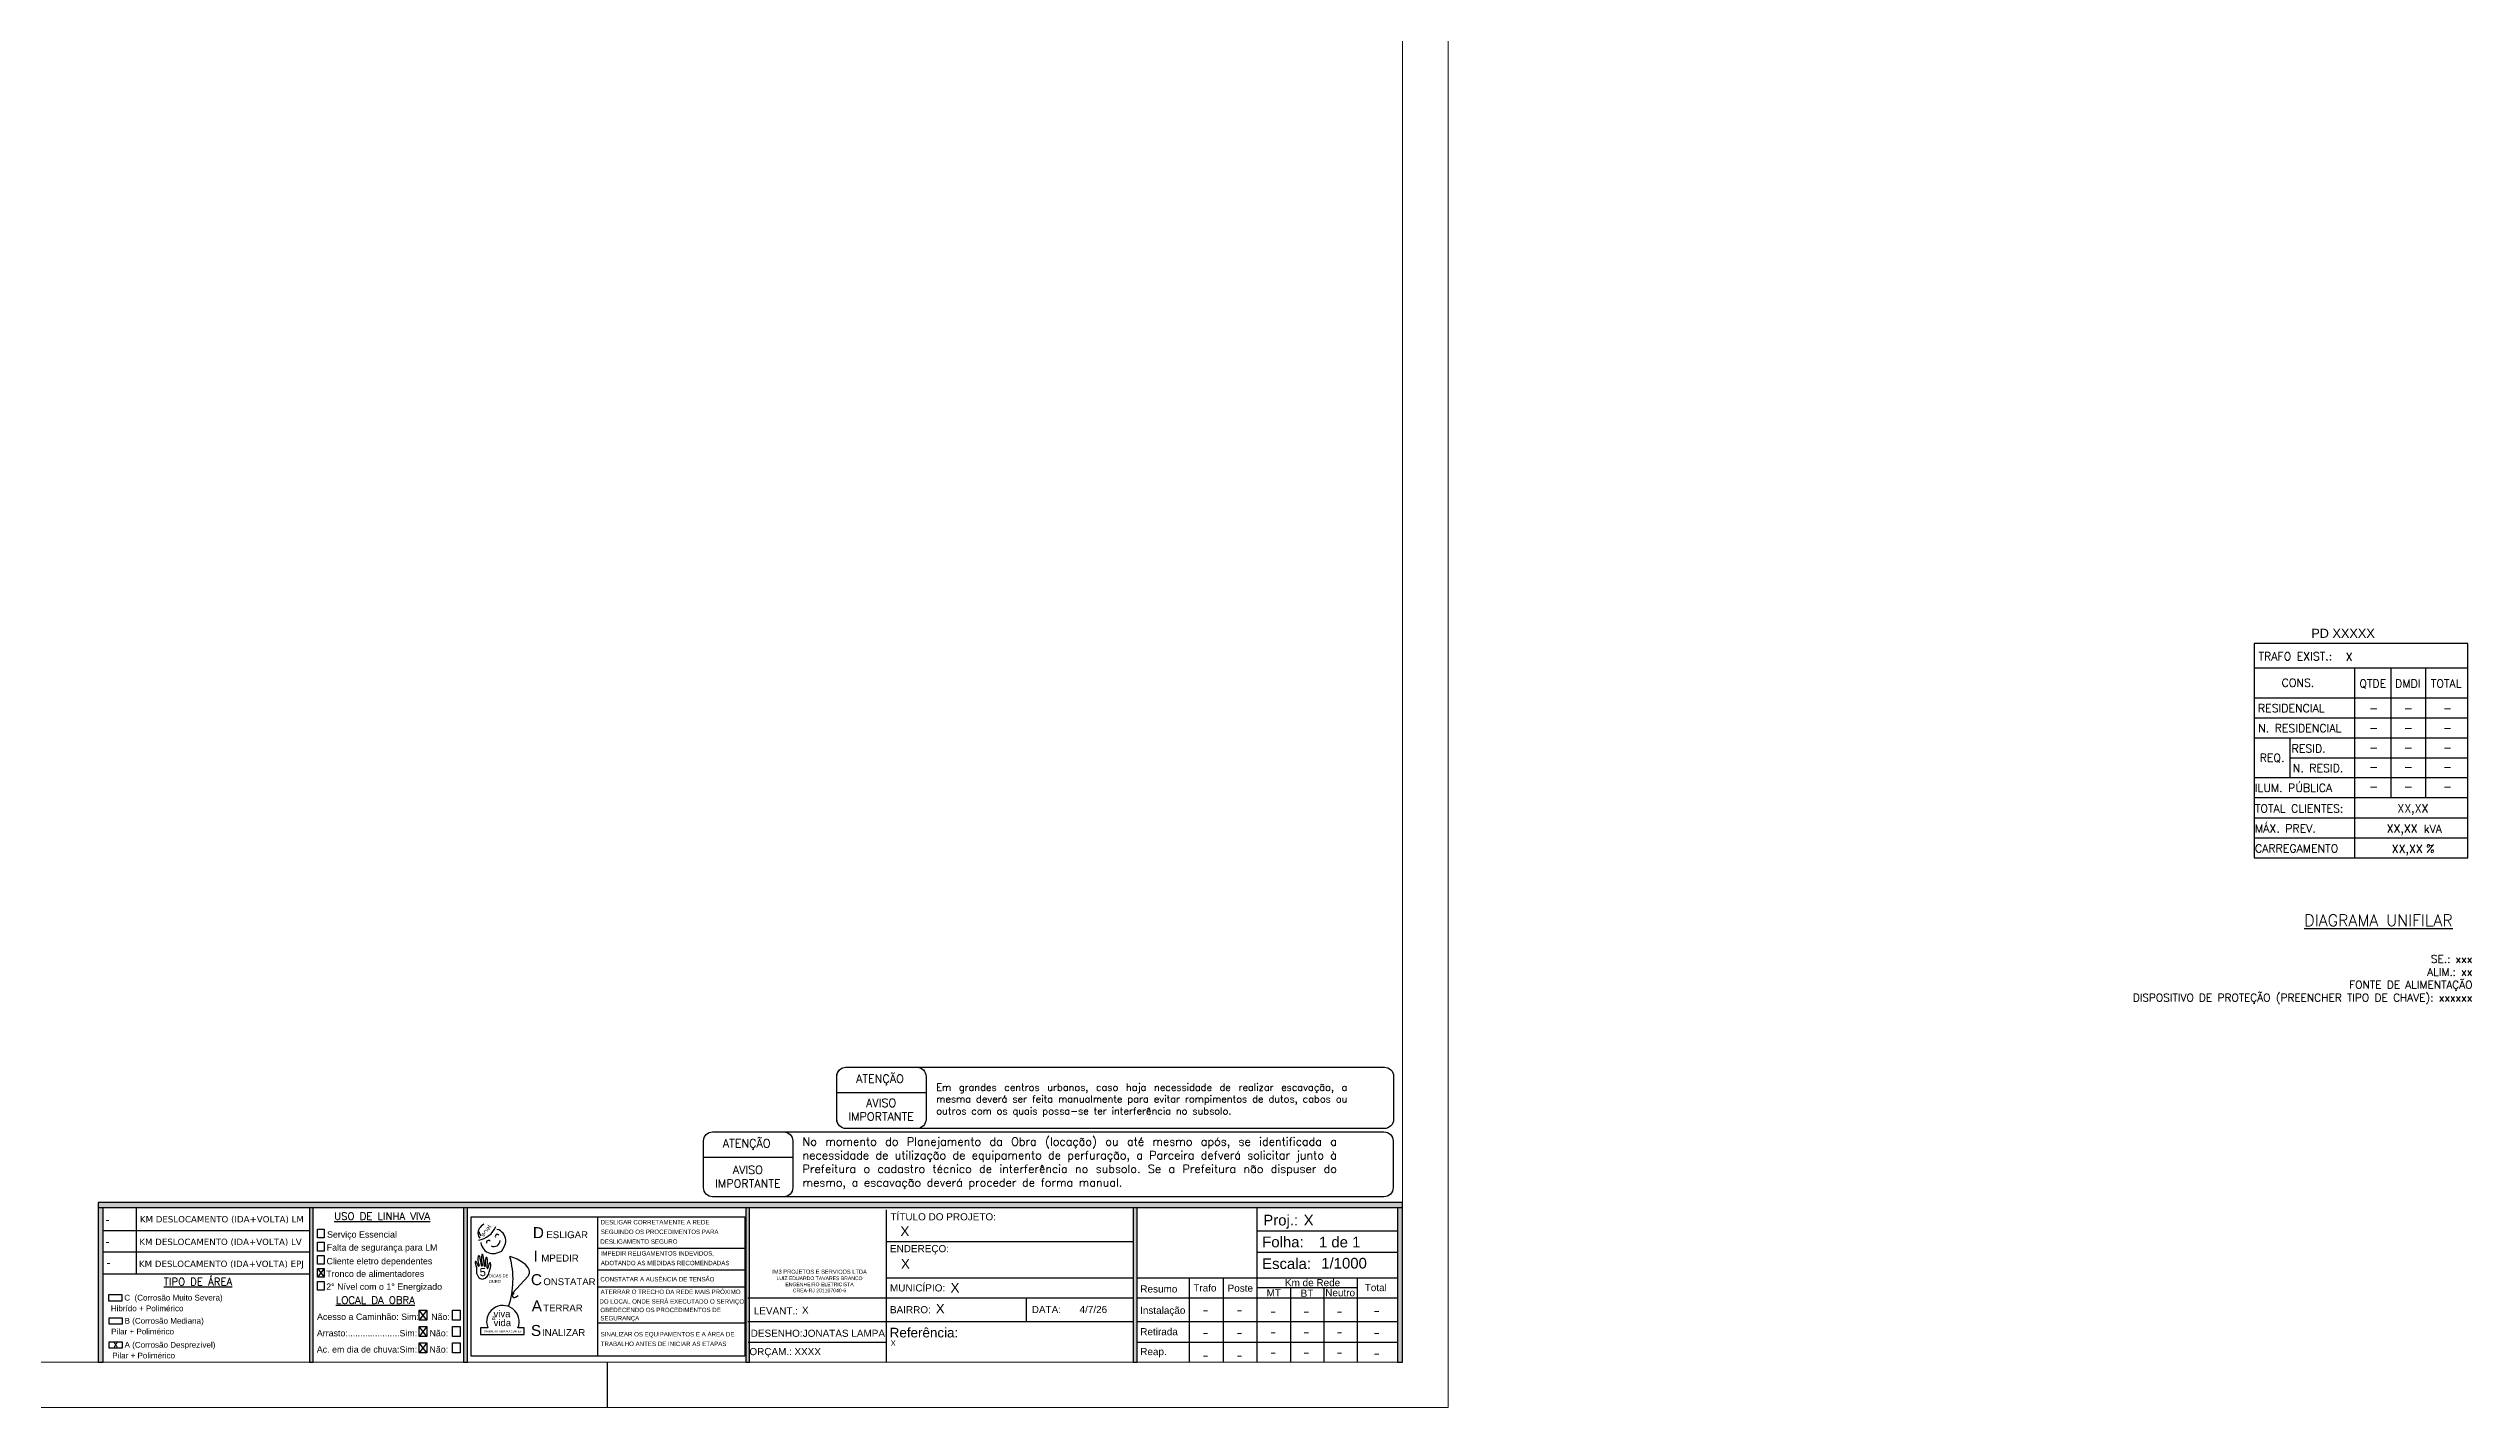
# Model space of a CAD drawing. Header units: millimetres. Extents: x 834033 to 836936, y 7531751 to 7534076.
# Drawn here: x 836026 to 836559, y 7532435 to 7532734 of the extents above; entities that cross this region are included whole.
import ezdxf
from ezdxf.enums import TextEntityAlignment as Align

# ---------------------------------------------------------------- set-up
doc = ezdxf.new("R2010")
doc.units = ezdxf.units.MM
doc.linetypes.add('LIN0', pattern=[0])
for name, color, linetype in [('CARIMBO', 90, 'Continuous'), ('DESENHO', 2, 'Continuous'), ('MARCAÇÕES', 1, 'Continuous'), ('TXT80B', 7, 'Continuous')]:
    doc.layers.add(name, color=color, linetype=linetype)
for name, color, linetype, lineweight in [('POSTE', 3, 'Continuous', 13), ('REDE BT', 2, 'Continuous', 15), ('REDE MT', 4, 'Continuous', 25)]:
    doc.layers.add(name, color=color, linetype=linetype, lineweight=lineweight)
doc.styles.add('ARIAL', font='arial.ttf', dxfattribs={"height": 1.6})
doc.styles.add('Nome.Projetada', font='verdana.ttf', dxfattribs={"height": 2})
doc.styles.add('REGUA100', font='ROMANS', dxfattribs={"height": 2.5})
doc.styles.add('REGUA120', font='ROMANS.SHX', dxfattribs={"height": 3})
doc.styles.add('ROMANS', font='ROMANS.shx', dxfattribs={"height": 1.8})
doc.styles.get("Standard").update_dxf_attribs({"font": 'arial.ttf'})

# ---------------------------------------------------------------- blocks, each defined once
blk = doc.blocks.new('data')
blk.add_attdef('DATA', text='', height=1.56).set_placement((0, 0), align=Align.MIDDLE_CENTER)

msp = doc.modelspace()

# ---------------------------------------------------------------- hatches: boundary and pattern name
h = msp.add_hatch(color=256)
h.dxf.hatch_style = 1
h.paths.add_polyline_path([(836323.883, 7532479.396), (836322.75, 7532479.396), (836322.75, 7532445.421), (836323.883, 7532445.421)])
h.paths.add_polyline_path([(836265.463, 7532479.396), (836264.613, 7532479.396), (836264.613, 7532445.421), (836265.463, 7532445.421)])
h.paths.add_polyline_path([(836180.206, 7532479.396), (836179.356, 7532479.396), (836179.356, 7532445.421), (836180.206, 7532445.421)])
h.paths.add_polyline_path([(836118.128, 7532479.396), (836117.278, 7532479.396), (836117.278, 7532445.421), (836118.128, 7532445.421)])
h.paths.add_polyline_path([(836084.222, 7532479.396), (836083.372, 7532479.396), (836083.372, 7532445.421), (836084.222, 7532445.421)])
h.paths.add_polyline_path([(836038.015, 7532479.396), (836036.883, 7532479.396), (836036.883, 7532445.421), (836038.015, 7532445.421)])
h.paths.add_polyline_path([(836323.883, 7532480.529), (836036.883, 7532480.529), (836036.883, 7532479.396), (836038.015, 7532479.396), (836323.883, 7532479.396)])
at = {"ltscale": 0.15}
h = msp.add_hatch(color=8, dxfattribs=at)
h.dxf.hatch_style = 1
h.paths.add_polyline_path([(836121.876, 7532473.791, 0.0081441), (836121.865, 7532473.797), (836121.623, 7532473.487), (836121.717, 7532473.414), (836121.96, 7532473.725)])
h.paths.add_polyline_path([(836121.782, 7532474.173), (836121.708, 7532474.077), (836122.037, 7532473.821), (836122.111, 7532473.916)])
h.paths.add_polyline_path([(836122.914, 7532475.141), (836122.671, 7532474.83), (836122.765, 7532474.756), (836123.008, 7532475.067)])
h.paths.add_polyline_path([(836122.617, 7532475.661), (836122.547, 7532475.572), (836122.862, 7532475.327), (836122.931, 7532475.416)])
at = {"ltscale": 0.15, "true_color": 0x105689}
h = msp.add_hatch(color=146, dxfattribs=at)
h.dxf.hatch_style = 1
h.paths.add_polyline_path([(836122.715, 7532474.42), (836122.726, 7532474.529, -1.2195299), (836122.844, 7532475.052), (836122.913, 7532475.139, 1.2499569)])
at = {"ltscale": 0.15, "true_color": 0xadddf7}
h = msp.add_hatch(color=141, dxfattribs=at)
h.dxf.hatch_style = 1
h.paths.add_polyline_path([(836123.113, 7532474.847), (836123.005, 7532474.832, -0.453623), (836122.726, 7532474.529), (836122.715, 7532474.42, 0.4630284)])
at = {"ltscale": 0.15}
h = msp.add_hatch(color=3, dxfattribs=at)
h.dxf.hatch_style = 1
h.paths.add_polyline_path([(836122.932, 7532475.417), (836122.862, 7532475.327), (836123.177, 7532475.081, 0.1656475), (836123.245, 7532475.057), (836123.381, 7532475.056), (836123.381, 7532475.169), (836123.286, 7532475.17, -0.1656475), (836123.219, 7532475.193)])
h = msp.add_hatch(color=1, dxfattribs=at)
h.dxf.hatch_style = 1
h.paths.add_polyline_path([(836122.065, 7532473.504), (836121.957, 7532473.489, -3.7448035), (836121.796, 7532473.709), (836121.865, 7532473.797, 4.0665835)])
h = msp.add_hatch(color=6, dxfattribs=at)
h.dxf.hatch_style = 1
h.paths.add_polyline_path([(836121.839, 7532474.128), (836122.012, 7532473.993, -0.9051269), (836122.294, 7532474.365), (836122.36, 7532474.451, 0.6571124)])
h = msp.add_hatch(color=8, dxfattribs=at)
h.dxf.hatch_style = 1
h.paths.add_polyline_path([(836122.397, 7532474.426), (836122.324, 7532474.332), (836122.648, 7532474.079), (836122.721, 7532474.173)])

# ---------------------------------------------------------------- linework, layer by layer
for p, q in [((836199.401, 7532504.69, 0), (836219.03, 7532504.69, 0)), ((836170.08, 7532490.485, 0), (836189.709, 7532490.485, 0)), ((836045.235, 7532479.396, 0), (836045.238, 7532474.339, 0)), ((836210.277, 7532478.906, -0.001), (836210.277, 7532445.421, -0.001)), ((836291.835, 7532479.396, 0), (836291.835, 7532445.421, 0)), ((836083.372, 7532469.57, 0), (836038.015, 7532469.57, 0)), ((836045.238, 7532474.339, 0), (836045.238, 7532469.57, 0)), ((836045.238, 7532469.57, 0), (836045.238, 7532464.801)), ((836125.673, 7532469.769), (836124.601, 7532469.405)), ((836125.673, 7532469.769), (836126.239, 7532470.751)), ((836210.277, 7532471.962, -0.001), (836264.613, 7532471.962, -0.001)), ((836291.835, 7532474.275, 0), (836322.75, 7532474.275, 0)), ((836291.835, 7532469.569, 0), (836322.75, 7532469.569, 0)), ((836323.883, 7532474.275, 0), (836323.916, 7532474.275, 0)), ((836323.883, 7532469.569, 0), (836323.916, 7532469.569, 0)), ((836038.015, 7532464.801, 0), (836083.372, 7532464.801, 0)), ((836120.112, 7532466.294), (836120.112, 7532465.298)), ((836122.755, 7532466.667), (836122.652, 7532466.077)), ((836127.483, 7532468.584), (836127.555, 7532468.65)), ((836131.489, 7532464.305), (836128.073, 7532460.587)), ((836128.073, 7532460.587), (836128.08, 7532460.539)), ((836128.08, 7532460.539), (836128.267, 7532460.619)), ((836128.32, 7532460.521), (836128.177, 7532460.427)), ((836128.267, 7532460.619), (836128.32, 7532460.521)), ((836128.735, 7532459.67), (836129.273, 7532460.065)), ((836264.613, 7532459.505, 0), (836179.841, 7532459.505, 0)), ((836264.613, 7532463.884, 0), (836210.277, 7532463.884, 0)), ((836241.071, 7532459.505, 0), (836241.071, 7532454.233, 0)), ((836322.75, 7532463.884, 0), (836265.463, 7532463.884, 0)), ((836322.75, 7532459.505, 0), (836265.463, 7532459.505, 0)), ((836276.961, 7532463.884, 0), (836276.961, 7532445.421, 0)), ((836284.398, 7532463.884, 0), (836284.398, 7532445.421, 0)), ((836291.835, 7532461.784, 0), (836313.851, 7532461.784, 0)), ((836299.21, 7532461.784, 0), (836299.21, 7532445.421, 0)), ((836306.53, 7532461.784, 0), (836306.53, 7532445.421, 0)), ((836313.851, 7532463.884, 0), (836313.851, 7532445.421, 0)), ((836107.488, 7532456.854), (836109.229, 7532456.854)), ((836107.488, 7532454.648), (836107.488, 7532456.854)), ((836109.229, 7532454.648), (836107.488, 7532454.648)), ((836109.229, 7532456.854), (836109.229, 7532454.648)), ((836114.823, 7532456.854), (836116.564, 7532456.854)), ((836114.823, 7532454.648), (836114.823, 7532456.854)), ((836116.564, 7532454.648), (836114.823, 7532454.648)), ((836116.564, 7532456.854), (836116.564, 7532454.648)), ((836264.613, 7532454.233, 0), (836179.857, 7532454.233, 0)), ((836322.75, 7532454.233, 0), (836265.463, 7532454.233, 0)), ((836121.003, 7532452.953), (836121.003, 7532451.499)), ((836122.622, 7532452.953), (836121.003, 7532452.953)), ((836121.003, 7532451.499), (836130.658, 7532451.499)), ((836130.658, 7532452.918), (836129.259, 7532452.918)), ((836130.658, 7532451.499), (836130.658, 7532452.918)), ((836210.277, 7532449.703, 0), (836179.879, 7532449.703, 0)), ((836322.75, 7532449.703, 0), (836265.463, 7532449.703, 0)), ((836323.921, 7532449.703, 0), (836323.883, 7532449.703, 0))]:
    msp.add_line(p, q)
at = {"ltscale": 2.5}
msp.add_line((836038.061, 7532474.334, 0), (836083.372, 7532474.367, 0), dxfattribs=at)
at = {"color": 1}
for p, q in [((836085.134, 7532466.027), (836086.647, 7532464.11)), ((836086.647, 7532466.027), (836085.134, 7532464.11)), ((836109.229, 7532456.854), (836107.488, 7532454.648)), ((836109.229, 7532454.648), (836107.488, 7532456.854)), ((836109.229, 7532451.037), (836107.488, 7532453.243)), ((836109.229, 7532453.243), (836107.488, 7532451.037)), ((836109.229, 7532447.423), (836107.488, 7532449.629)), ((836109.229, 7532449.629), (836107.488, 7532447.423))]:
    msp.add_line(p, q, dxfattribs=at)
at = {"linetype": 'Continuous'}
msp.add_line((836148.883, 7532445.421), (836148.883, 7532435.421), dxfattribs=at)
at = {"elevation": 0}
for points in [[(836199.401, 7532508.255, -0.4142136), (836201.401, 7532510.255), (836319.892, 7532510.255, -0.4142136), (836321.892, 7532508.255), (836321.892, 7532498.785, -0.4142136), (836319.892, 7532496.785), (836201.401, 7532496.785, -0.4142136), (836199.401, 7532498.785)], [(836219.03, 7532498.785, -0.4142136), (836217.03, 7532496.785), (836201.417, 7532496.785, -0.4142136), (836199.417, 7532498.785), (836199.417, 7532508.247, -0.4142136), (836201.417, 7532510.247), (836217.03, 7532510.247, -0.4142136), (836219.03, 7532508.247)], [(836170.08, 7532494.05, -0.4142136), (836172.08, 7532496.05), (836319.785, 7532496.05, -0.4142136), (836321.785, 7532494.05), (836321.785, 7532483.781, -0.4142136), (836319.785, 7532481.781), (836172.08, 7532481.781, -0.4142136), (836170.08, 7532483.781)], [(836189.709, 7532483.781, -0.4142136), (836187.709, 7532481.781), (836172.096, 7532481.781, -0.4142136), (836170.096, 7532483.781), (836170.096, 7532494.042, -0.4142136), (836172.096, 7532496.042), (836187.709, 7532496.042, -0.4142136), (836189.709, 7532494.042)]]:
    msp.add_lwpolyline(points, format="xyb", close=True, dxfattribs=at)
for points in [[(836323.883, 7532480.529), (836036.883, 7532480.529)], [(836036.883, 7532480.529), (836036.883, 7532445.421), (836038.015, 7532445.421), (836038.015, 7532479.396)], [(836322.75, 7532479.396), (836322.75, 7532445.421), (836323.883, 7532445.421), (836323.883, 7532480.529)], [(836036.883, 7532479.396), (836323.883, 7532479.396)], [(836083.372, 7532479.396), (836083.372, 7532445.421), (836084.222, 7532445.421), (836084.222, 7532479.396)], [(836117.278, 7532479.396), (836117.278, 7532445.421), (836118.128, 7532445.421), (836118.128, 7532479.396)], [(836179.356, 7532479.396), (836179.356, 7532445.421), (836180.206, 7532445.421), (836180.206, 7532479.396)], [(836264.613, 7532479.396), (836264.613, 7532445.421), (836265.463, 7532445.421), (836265.463, 7532479.396)]]:
    msp.add_lwpolyline(points)
for points in [[(836085.134, 7532474.622), (836086.647, 7532474.622), (836086.647, 7532472.705), (836085.134, 7532472.705)], [(836085.134, 7532471.757), (836086.647, 7532471.757), (836086.647, 7532469.84), (836085.134, 7532469.84)], [(836085.134, 7532468.892), (836086.647, 7532468.892), (836086.647, 7532466.975), (836085.134, 7532466.975)], [(836085.134, 7532466.027), (836086.647, 7532466.027), (836086.647, 7532464.11), (836085.134, 7532464.11)], [(836085.134, 7532463.162), (836086.647, 7532463.162), (836086.647, 7532461.245), (836085.134, 7532461.245)], [(836107.488, 7532453.243), (836109.229, 7532453.243), (836109.229, 7532451.037), (836107.488, 7532451.037)], [(836107.488, 7532449.629), (836109.229, 7532449.629), (836109.229, 7532447.423), (836107.488, 7532447.423)], [(836114.823, 7532453.243), (836116.564, 7532453.243), (836116.564, 7532451.037), (836114.823, 7532451.037)], [(836114.823, 7532449.629), (836116.564, 7532449.629), (836116.564, 7532447.423), (836114.823, 7532447.423)]]:
    msp.add_lwpolyline(points, close=True)
at = {"ltscale": 5}
for points in [[(836039.274, 7532460.245), (836042.117, 7532460.245), (836042.117, 7532458.825), (836039.274, 7532458.825)], [(836039.353, 7532455.156), (836042.196, 7532455.156), (836042.196, 7532453.736), (836039.353, 7532453.736)], [(836039.346, 7532449.876), (836042.189, 7532449.876), (836042.189, 7532448.456), (836039.346, 7532448.456)]]:
    msp.add_lwpolyline(points, close=True, dxfattribs=at)
for centre, radius, start, end in [((836122.073, 7532473.809), 1.66, 144.80643, 225.16056), ((836119.816, 7532477.152), 4.966, 278.64787, 337.29534), ((836124.886, 7532471.594), 5.239, 127.00648, 142.73951), ((836123.901, 7532472.01), 2.704, 5.07898, 74.01577), ((836121.777, 7532473.971), 1.049, 174.30811, 228.40065), ((836123.82, 7532471.943), 2.704, 184.77575, 253.71254), ((836122.775, 7532471.737), 0.443, 41.28747, 199.91806), ((836123.724, 7532472.253), 2.979, 257.15892, 287.11828), ((836123.959, 7532472.19), 1.367, 242.94779, 358.04209), ((836124.705, 7532473.058), 0.443, 41.28747, 199.91806), ((836123.616, 7532472.164), 2.979, 331.67324, 1.6326), ((836119.957, 7532467.429), 0.134, 34.54355, 187.36917), ((836124.145, 7532467.97), 4.357, 187.36917, 201.88252), ((836116.628, 7532465.137), 4.174, 19.87877, 34.54355), ((836119.973, 7532466.294), 0.139, 0, 21.88252), ((836122.349, 7532465.489), 2.246, 184.87321, 218.175), ((836124.315, 7532468.052), 3.874, 169.95432, 201.72241), ((836120.637, 7532468.704), 0.139, 9.82437, 169.95432), ((836120.631, 7532466.596), 0.087, 207.07627, 14.4208), ((836121.381, 7532464.636), 0.96, 213.89185, 274.44261), ((836139.688, 7532472.003), 19.196, 189.82437, 196.38122), ((836127.022, 7532468.046), 5.771, 170.02222, 194.06747), ((836121.345, 7532466.624), 0.0818, 205.17008, 14.0015), ((836121.443, 7532469.018), 0.108, 12.69902, 164.78281), ((836121.178, 7532465.377), 1.72, 279.26807, 356.59746), ((836083.013, 7532462.342), 39.112, 6.10148, 9.86325), ((836121.983, 7532466.514), 0.0805, 190.9033, 356.4052), ((836132.281, 7532467.359), 10.253, 178.0401, 184.75426), ((836123.703, 7532467.6), 1.672, 153.77632, 176.24737), ((836122.346, 7532468.268), 0.16, 2.63393, 153.77632), ((836102.81, 7532467.369), 19.718, 356.35086, 2.63393), ((836122.571, 7532466.103), 0.0848, 172.56659, 342.22682), ((836123.919, 7532466.494), 1.176, 143.26626, 171.51546), ((836123.034, 7532465.266), 0.139, 161.8584, 176.59746), ((836131.125, 7532462.615), 8.654, 157.3655, 161.8584), ((836123.097, 7532467.108), 0.15, 26.84672, 143.69559), ((836121.436, 7532466.692), 1.859, 336.30987, 15.08687), ((836109.519, 7532463.579), 18.649, 341.4351, 15.56765), ((836124.008, 7532457.823), 11.392, 55.24981, 71.8614), ((836128.674, 7532464.463), 3.278, 21.69655, 56.10148), ((836130.297, 7532465.21), 1.496, 322.80624, 18.11127), ((836128.494, 7532460.059), 0.486, 130.73643, 250.89457), ((836128.471, 7532460.001), 0.424, 251.21168, 308.54897), ((836125.948, 7532454.284), 3.582, 337.58291, 201.81747)]:
    msp.add_arc(centre, radius, start, end)
at = {"layer": 'CARIMBO', "linetype": 'ByBlock'}
for p, q in [((836558.259, 7532598.032), (836511.231, 7532598.032)), ((836533.374, 7532556.462), (836533.374, 7532598.032)), ((836541.315, 7532598.032), (836541.315, 7532569.5)), ((836548.931, 7532598.032), (836548.931, 7532569.5)), ((836558.259, 7532591.447), (836511.231, 7532591.447)), ((836558.259, 7532587.058), (836511.231, 7532587.058)), ((836558.259, 7532582.668), (836511.231, 7532582.668)), ((836519.085, 7532582.668), (836519.085, 7532573.889)), ((836558.259, 7532573.889), (836511.231, 7532573.889)), ((836558.259, 7532569.5), (836511.231, 7532569.5)), ((836511.231, 7532560.721), (836558.259, 7532560.721))]:
    msp.add_line(p, q, dxfattribs=at)
at = {"layer": 'CARIMBO'}
for p, q in [((836118.97, 7532477.361), (836179.17, 7532477.361)), ((836118.97, 7532446.687), (836118.97, 7532477.361)), ((836146.778, 7532477.314), (836146.778, 7532446.687)), ((836179.17, 7532477.361), (836179.17, 7532446.687)), ((836146.778, 7532470.5), (836179.17, 7532470.5)), ((836146.778, 7532465.719), (836179.17, 7532465.719)), ((836146.778, 7532461.995), (836179.17, 7532461.995)), ((836146.778, 7532454.061), (836179.17, 7532454.061)), ((836179.17, 7532446.687), (836118.97, 7532446.687))]:
    msp.add_line(p, q, dxfattribs=at)
at = {"layer": 'CARIMBO', "linetype": 'ByBlock'}
msp.add_lwpolyline([(836558.259, 7532603.432), (836511.231, 7532603.432), (836511.231, 7532556.331), (836558.259, 7532556.331)], close=True, dxfattribs=at)
for points in [[(836519.085, 7532578.279), (836558.259, 7532578.279)], [(836511.231, 7532565.11), (836558.259, 7532565.11)]]:
    msp.add_lwpolyline(points, dxfattribs=at)
at = {"layer": 'POSTE'}
for p, q in [((836333.883, 7532435.421), (836333.883, 7533045.421)), ((836323.883, 7532445.421), (836036.883, 7532445.421)), ((835492.883, 7532435.421), (836333.883, 7532435.421))]:
    msp.add_line(p, q, dxfattribs=at)
at = {"layer": 'POSTE', "linetype": 'Continuous'}
msp.add_line((836323.883, 7533035.421), (836323.883, 7532445.421), dxfattribs=at)
at = {"layer": 'POSTE', "linetype": 'LIN0'}
msp.add_line((836323.883, 7532445.421), (835517.883, 7532445.421), dxfattribs=at)

# ---------------------------------------------------------------- block references
msp.add_blockref('data', (836255.848, 7532456.984, 0)).add_auto_attribs({'DATA': '4/7/26'})

# ---------------------------------------------------------------- texts
at = {"ltscale": 2, "style": 'Nome.Projetada'}
for s, height, p in [('-', 1.803, (836038.498, 7532475.856, 0)), ('KM DESLOCAMENTO (IDA+VOLTA) LM', 1.38486, (836046.083, 7532476.145, 0)), ('-', 1.803, (836038.498, 7532471.033, 0)), ('KM DESLOCAMENTO (IDA+VOLTA) LV', 1.38486, (836045.961, 7532471.164, 0)), ('-', 1.803, (836038.711, 7532466.439, 0)), ('KM DESLOCAMENTO (IDA+VOLTA) EPJ', 1.38486, (836045.879, 7532466.328, 0))]:
    msp.add_text(s, height=height, dxfattribs=at).set_placement(p)
for s, height, p in [('TÍTULO DO PROJETO:', 1.56492, (836211.218, 7532476.59)), ('X ', 2.1126, (836213.392, 7532473.134)), ('X', 2.347, (836302.115, 7532475.463, -0.001)), ('Serviço Essencial', 1.39434, (836087.254, 7532472.789)), ('Falta de segurança para LM', 1.39434, (836087.183, 7532469.922)), ('ENDEREÇO:', 1.5649, (836211.101, 7532469.587)), ('Folha: ', 2.3474, (836292.992, 7532470.657)), ('1 de 1', 2.3474, (836305.477, 7532470.641)), ('Tronco de alimentadores', 1.39434, (836087.085, 7532464.146)), ('Cliente eletro dependentes', 1.39434, (836087.139, 7532466.912)), ('X ', 2.1126, (836213.508, 7532465.943)), ('Escala:', 2.3474, (836292.978, 7532465.885)), ('1/1000', 2.3474, (836305.984, 7532465.987)), ('C  (Corrosão Muito Severa)', 1.26759, (836042.644, 7532458.95)), ('2° Nível com o 1° Energizado', 1.39434, (836087.074, 7532461.306)), ('MUNICÍPIO:', 1.5649, (836211.101, 7532460.95)), ('X ', 2.1126, (836224.422, 7532460.705)), ('Resumo', 1.5649, (836266.185, 7532460.719)), ('Trafo', 1.5649, (836277.837, 7532460.947)), ('Poste', 1.5649, (836285.383, 7532460.887)), ('MT', 1.5649, (836293.953, 7532459.865)), ('Km de Rede', 1.5649, (836298.002, 7532462.102)), ('BT', 1.5649, (836301.457, 7532459.769)), ('Neutro', 1.5649, (836306.866, 7532459.89)), ('Total', 1.5649, (836315.548, 7532461.018)), ('Hibrído + Polimérico', 1.26759, (836039.683, 7532456.594)), ('B (Corrosão Mediana)', 1.26759, (836042.723, 7532453.861)), ('Acesso a Caminhão: Sim:     Não:', 1.39434, (836085.053, 7532454.691)), ('BAIRRO:', 1.5649, (836211.099, 7532456.155)), ('X ', 2.1126, (836221.187, 7532456.108)), ('DATA:', 1.5649, (836242.302, 7532456.186)), ('Instalação', 1.5649, (836266.128, 7532456.015)), ('Pilar + Polimérico', 1.26759, (836039.762, 7532451.505)), ('A (Corrosão Desprezível)', 1.26759, (836042.716, 7532448.581)), ('Ac. em dia de chuva:Sim:     Não:', 1.39434, (836085.002, 7532447.493)), ('Arrasto:.....................Sim:     Não:', 1.39434, (836085.013, 7532451.076)), ('Referência:', 2.11264, (836211.035, 7532450.841)), ('Reap.', 1.5649, (836266.162, 7532446.943)), ('Retirada', 1.5649, (836266.17, 7532451.32)), ('Pilar + Polimérico', 1.26759, (836039.992, 7532446.225))]:
    msp.add_text(s, height=height).set_placement(p)
at = {"linetype": 'Continuous'}
msp.add_text('5', height=1.787, dxfattribs=at).set_placement((836120.828, 7532464.313))
at = {"style": 'ARIAL'}
for s, height, p in [('LEVANT.:', 1.5649, (836181.137, 7532455.912, 0)), ('X', 1.565, (836191.73, 7532456.057, 0.001)), ('ORÇAM.:', 1.5649, (836180.177, 7532446.938, 0)), ('DESENHO:', 1.5649, (836180.464, 7532450.973, 0)), ('XXXX', 1.5649, (836190.082, 7532446.943, 0)), ('JONATAS LAMPA', 1.56492, (836191.911, 7532450.969, 0.001))]:
    msp.add_text(s, height=height, dxfattribs=at).set_placement(p)
at = {"style": 'REGUA100'}
for p in [(836280.512, 7532456.184), (836288.012, 7532456.184), (836295.391, 7532455.862, 0), (836302.691, 7532455.862, 0), (836309.991, 7532455.862, 0), (836318.182, 7532456.05, 0), (836280.512, 7532451.184), (836288.012, 7532451.184), (836295.391, 7532451.362, 0), (836302.691, 7532451.362, 0), (836309.991, 7532451.362, 0), (836318.182, 7532451.189, 0), (836280.512, 7532446.184), (836288.012, 7532446.184), (836295.391, 7532446.862, 0), (836302.691, 7532446.862, 0), (836309.991, 7532446.862, 0), (836318.182, 7532446.66, 0)]:
    msp.add_text('-', height=1.192, dxfattribs=at).set_placement(p, align=Align.CENTER)
at = {"char_height": 1.8, "attachment_point": 1, "style": 'ROMANS'}
for insert in [(836203.646, 7532508.636, 0), (836174.325, 7532494.431, 0)]:
    msp.add_mtext('ATENÇÃO', dxfattribs=dict(at, insert=insert))
at = {"char_height": 1.56492, "attachment_point": 1}
for s, insert, width, style in [('\\pxqd;Em grandes centros urbanos, caso haja necessidade de realizar escavação, a mesma deverá ser feita manualmente para evitar rompimentos de dutos, cabos ou outros com os quais possa-se ter interferência no subsolo.', (836221.291, 7532506.656, 0), 97.98412, 'ROMANS'), ('\\pxqc;{\\H0.57511x;IM3 PROJETOS E SERVICOS LTDA}\\P{\\H0.51121x;LUIZ EDUARDO TAVARES BRANCO\\PENGENHEIRO ELETRICISTA\\PCREA-RJ 201107040-6}', (836174.436, 7532465.74, 0), 42.32693, 'ARIAL')]:
    msp.add_mtext(s, dxfattribs=dict(at, insert=insert, width=width, style=style))
at = {"char_height": 1.8, "attachment_point": 1, "style": 'ROMANS'}
for s, width, insert in [('\\pxqc;AVISO IMPORTANTE', 10, (836204.153, 7532503.313, 0)), ('\\pxqd;No momento do Planejamento da Obra (locação) ou até mesmo após, se identificada a necessidade de utilização de equipamento de perfuração, a Parceira defverá solicitar junto à Prefeitura o cadastro técnico de interferência no subsolo. Se a Prefeitura não dispuser do mesmo, a escavação deverá proceder de forma manual.', 127.37081, (836191.87, 7532494.802, 0)), ('\\pxqc;AVISO IMPORTANTE', 10, (836174.832, 7532488.583, 0))]:
    msp.add_mtext_dynamic_manual_height_columns(s, width=width, gutter_width=9, heights=[0], dxfattribs=dict(at, insert=insert))
at = {"insert": (836293.237, 7532477.81, -0.001), "char_height": 2.3474, "width": 11.03397, "attachment_point": 1}
msp.add_mtext('Proj.:', dxfattribs=at)
at = {"insert": (836211.275, 7532450.163, 0), "char_height": 1.174, "attachment_point": 1}
msp.add_mtext_dynamic_manual_height_columns('X', width=52.9942, gutter_width=9, heights=[0], dxfattribs=at)
at = {"lineweight": 40, "style": 'ROMANS'}
msp.add_attdef('X', text='', height=1.027, dxfattribs=at).set_placement((836040.765, 7532448.67), align=Align.CENTER)
at = {"layer": 'CARIMBO', "linetype": 'ByBlock'}
msp.add_text('PD XXXXX', height=2, dxfattribs=at).set_placement((836523.795, 7532604.697))
at = {"layer": 'CARIMBO', "linetype": 'Continuous', "style": 'ROMANS'}
for s, p in [('%%UUSO DE LINHA VIVA', (836088.804, 7532476.664)), ('%%UTIPO DE ÁREA', (836051.329, 7532462.273, 0)), ('%%ULOCAL DA OBRA', (836089.195, 7532458.227))]:
    msp.add_text(s, height=1.63714, dxfattribs=at).set_placement(p)
at = {"layer": 'CARIMBO', "style": 'ARIAL'}
for s, height, p in [('DESLIGAR CORRETAMENTE A REDE', 0.9677, (836147.443, 7532475.696)), ('ESLIGAR', 1.512, (836135.508, 7532472.669)), ('DESLIGAMENTO SEGURO', 0.9677, (836147.379, 7532471.433)), ('SEGUINDO OS PROCEDIMENTOS PARA', 0.9677, (836147.474, 7532473.577)), ('IMPEDIR RELIGAMENTOS INDEVIDOS,', 0.9677, (836147.443, 7532468.835)), ('MPEDIR', 1.512, (836134.405, 7532467.533)), ('CONSTATAR A AUSÊNCIA DE TENSÃO', 0.9677, (836147.387, 7532463.152)), ('ADOTANDO AS MEDIDAS RECOMENDADAS', 0.9677, (836147.474, 7532466.716)), ('ONSTATAR', 1.512, (836134.846, 7532462.335)), (' DO LOCAL ONDE SERÁ EXECUTADO O SERVIÇO', 0.9677, (836146.795, 7532458.265)), ('ATERRAR O TRECHO DA REDE MAIS PRÓXIMO', 0.9677, (836147.443, 7532460.38)), ('TERRAR', 1.512, (836134.813, 7532456.565)), ('SEGURANÇA', 0.9677, (836147.379, 7532454.571)), ('OBEDECENDO OS PROCEDIMENTOS DE ', 0.9677, (836147.379, 7532456.401)), ('INALIZAR', 1.512, (836134.554, 7532451.157)), ('SINALIZAR OS EQUIPAMENTOS E A ÁREA DE', 0.9677, (836147.443, 7532451.059)), ('TRABALHO ANTES DE INICIAR AS ETAPAS', 0.9677, (836147.474, 7532448.94))]:
    msp.add_text(s, height=height, dxfattribs=at).set_placement(p)
at = {"layer": 'DESENHO', "color": 3, "style": 'REGUA120'}
msp.add_text('%%UDIAGRAMA UNIFILAR', height=2.55, dxfattribs=at).set_placement((836538.585, 7532541.304), align=Align.CENTER)
at = {"layer": 'MARCAÇÕES', "linetype": 'Continuous'}
for s, height, p in [('DICAS DE', 0.6435, (836122.875, 7532464.047)), ('OURO', 0.6437, (836122.814, 7532462.802)), ('a', 0.985, (836123.495, 7532454.702)), ('viva', 1.498, (836123.883, 7532455.29)), ('vida', 1.498, (836123.907, 7532453.32)), ('TRABALHO SEM ACIDENTES', 0.43572, (836121.615, 7532451.984))]:
    msp.add_text(s, height=height, dxfattribs=at).set_placement(p)
at = {"layer": 'REDE BT', "style": 'ROMANS'}
for s, height, p in [('TRAFO EXIST.:', 1.7664, (836512.186, 7532599.75)), ('X', 1.766, (836531.372, 7532599.669)), ('CONS.', 1.7664, (836517.27, 7532593.938)), ('QTDE', 1.7664, (836534.379, 7532593.754)), ('DMDI', 1.7664, (836542.236, 7532593.754)), ('TOTAL', 1.7664, (836550.11, 7532593.754)), ('RESIDENCIAL', 1.7664, (836512.046, 7532588.343)), ('N. RESIDENCIAL', 1.7664, (836512.103, 7532583.953)), ('RESID.', 1.7664, (836519.462, 7532579.471)), ('REQ.', 1.7664, (836512.44, 7532577.432)), ('N. RESID.', 1.7664, (836519.719, 7532575.174)), ('ILUM. PÚBLICA', 1.7664, (836511.353, 7532570.831)), ('TOTAL CLIENTES:', 1.7664, (836511.4, 7532566.278)), ('XX,XX', 1.7664, (836542.753, 7532566.319)), ('MÁX. PREV.', 1.7664, (836511.4, 7532561.889)), ('kVA', 1.7664, (836548.538, 7532561.842)), ('CARREGAMENTO', 1.7664, (836511.4, 7532557.499)), ('%', 1.766, (836549.077, 7532557.453))]:
    msp.add_text(s, height=height, dxfattribs=at).set_placement(p)
for p in [(836537.533, 7532588.298), (836545.162, 7532588.298), (836553.756, 7532588.298), (836537.533, 7532583.998), (836545.162, 7532583.998), (836553.756, 7532583.998), (836537.533, 7532579.698), (836537.533, 7532575.398), (836545.162, 7532579.698), (836545.162, 7532575.398), (836553.756, 7532579.698), (836553.756, 7532575.398), (836537.533, 7532571.098), (836545.162, 7532571.098), (836553.756, 7532571.098)]:
    msp.add_text('-', height=1.766, dxfattribs=at).set_placement(p, align=Align.CENTER)
for p in [(836547.186, 7532561.857, 0), (836548.313, 7532557.388, 0)]:
    msp.add_text('XX,XX', height=1.7664, dxfattribs=at).set_placement(p, align=Align.RIGHT)
at = {"layer": 'REDE MT', "style": 'ARIAL'}
for s, p in [('D', (836132.528, 7532472.669)), ('I', (836132.685, 7532467.533)), ('C', (836132.107, 7532462.335)), ('A', (836132.282, 7532456.565)), ('S', (836132.107, 7532451.157))]:
    msp.add_text(s, height=2.419, dxfattribs=at).set_placement(p)
at = {"layer": 'TXT80B', "color": 7, "insert": (836507.028, 7532529.533), "char_height": 1.7, "width": 104.48137, "attachment_point": 5, "style": 'ROMANS'}
msp.add_mtext('\\pxqr,tc15;SE.: xxx\\PALIM.: xx\\PFONTE DE ALIMENTAÇÃO\\PDISPOSITIVO DE PROTEÇÃO (PREENCHER TIPO DE CHAVE): xxxxxx', dxfattribs=at)

doc.saveas('drawing.dxf')
